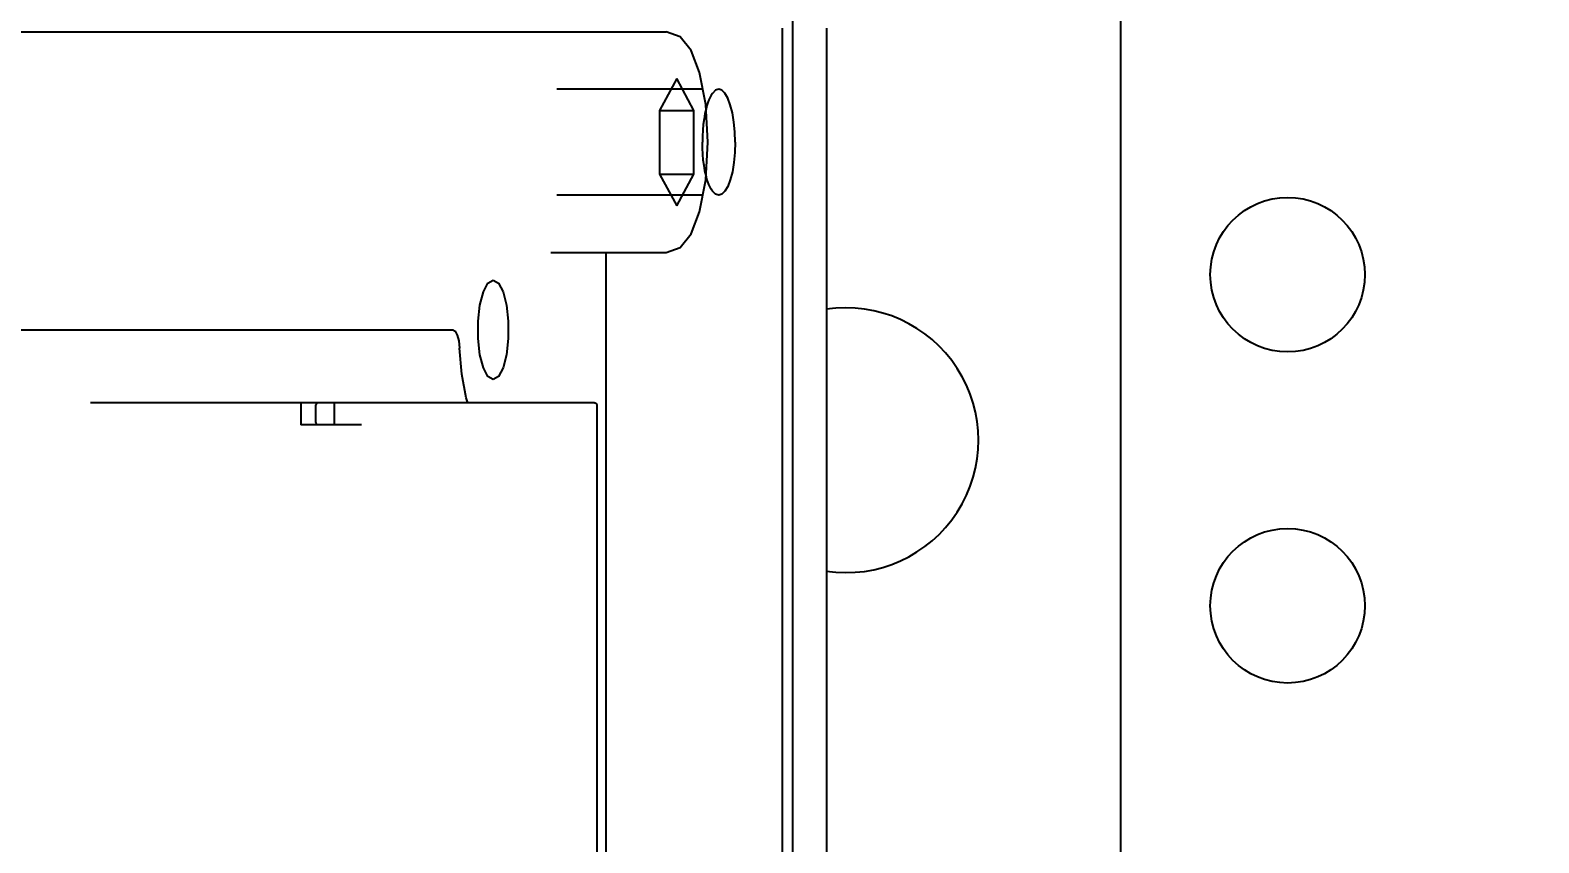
# Model space of a CAD drawing. Header units: millimetres. Extents: x 1084702 to 1166801, y 36632 to 124519.
# Drawn here: x 1098093.2 to 1098161.6, y 59164.8 to 59201.6 of the extents above; entities that cross this region are included whole.
import ezdxf

# ---------------------------------------------------------------- set-up
doc = ezdxf.new("R2010")
doc.units = ezdxf.units.MM
doc.header["$LTSCALE"] = 250
doc.linetypes.add('CENTER', pattern=[3, 2.5, -0.25, 0, -0.25])
doc.layers.get('0').update_dxf_attribs({"color": 255})
doc.styles.add('ROMANS', font='ROMANS.shx', dxfattribs={"height": 100})

# ---------------------------------------------------------------- blocks, each defined once
blk = doc.blocks.new('PK65002M m platform_top')
at = {"linetype": 'Continuous'}
for p, q in [((-9978.811, 2170.007), (-9978.811, 2226.941)), ((-9977.291, 2226.941), (-9977.291, 2163.322)), ((-9976.817, 2170.007), (-9976.817, 2226.941)), ((-9968.826, 2180.178), (-9968.826, 2226.941)), ((-9968.417, 2187.078), (-9968.417, 2213.278)), ((-9957.77, 2187.978), (-9955.012, 2187.978)), ((-9956.526, 2187.078), (-9956.526, 2187.978)), ((-9955.012, 2186.978), (-9955.012, 2187.978)), ((-9955.698, 2187.878), (-9955.698, 2187.078)), ((-9968.317, 2186.978), (-9956.626, 2186.978)), ((-9956.599, 2186.978), (-9945.501, 2186.978)), ((-9892.319, 2183.678), (-9961.9, 2183.678)), ((-9966.33, 2180.178), (-9971.561, 2180.178)), ((-9972.037, 2178.065), (-9972.809, 2176.622)), ((-9971.264, 2176.622), (-9972.037, 2178.065)), ((-9973.218, 2177.578), (-9966.613, 2177.578)), ((-9971.264, 2176.622), (-9972.809, 2176.622)), ((-9972.809, 2176.622), (-9972.809, 2173.735)), ((-9971.264, 2173.735), (-9971.264, 2176.622)), ((-9971.264, 2173.735), (-9972.809, 2173.735)), ((-9972.809, 2173.735), (-9972.037, 2172.292)), ((-9972.037, 2172.292), (-9971.264, 2173.735)), ((-9973.218, 2172.778), (-9966.613, 2172.778)), ((-9889.581, 2170.178), (-9971.561, 2170.178))]:
    blk.add_line(p, q, dxfattribs=at)
at = {"linetype": 'CENTER'}
blk.add_lwpolyline([(-9992.124, 1356.613), (-9992.124, 4178.531)], dxfattribs=at)
at = {"linetype": 'Continuous'}
for points in [[(-9968.389, 2187.009), (-9968.41, 2187.043), (-9968.417, 2187.078)], [(-9968.317, 2186.978), (-9968.356, 2186.986), (-9968.389, 2187.009)], [(-9962.579, 2186.978), (-9962.509, 2186.751), (-9962.313, 2185.691), (-9962.204, 2184.512)], [(-9963.728, 2181.428), (-9963.966, 2181.564), (-9964.175, 2181.955), (-9964.33, 2182.553), (-9964.412, 2183.288), (-9964.412, 2184.069), (-9964.33, 2184.803), (-9964.175, 2185.402), (-9963.966, 2185.793), (-9963.728, 2185.928)], [(-9963.728, 2185.928), (-9963.49, 2185.793), (-9963.281, 2185.402), (-9963.126, 2184.803), (-9963.043, 2184.069), (-9963.043, 2183.288), (-9963.126, 2182.553), (-9963.281, 2181.955), (-9963.49, 2181.564), (-9963.728, 2181.428)], [(-9961.9, 2183.678), (-9962.006, 2183.739), (-9962.099, 2183.915), (-9962.168, 2184.183), (-9962.204, 2184.512)], [(-9971.561, 2180.178), (-9972.198, 2179.945), (-9972.688, 2179.328), (-9973.075, 2178.326), (-9973.353, 2176.875), (-9973.452, 2175.178)], [(-9974.68, 2175.178), (-9974.666, 2175.645), (-9974.624, 2176.093), (-9974.555, 2176.514), (-9974.463, 2176.876), (-9974.349, 2177.177), (-9974.221, 2177.397), (-9974.083, 2177.533), (-9973.936, 2177.578), (-9973.792, 2177.531), (-9973.651, 2177.391)], [(-9973.651, 2177.391), (-9973.597, 2177.309), (-9973.546, 2177.214), (-9973.495, 2177.1), (-9973.448, 2176.979), (-9973.405, 2176.846), (-9973.363, 2176.693)], [(-9973.363, 2176.693), (-9973.315, 2176.476), (-9973.273, 2176.235), (-9973.241, 2175.988), (-9973.217, 2175.723), (-9973.202, 2175.451), (-9973.197, 2175.178)], [(-9974.68, 2175.178), (-9974.666, 2174.712), (-9974.624, 2174.264), (-9974.555, 2173.843), (-9974.463, 2173.481), (-9974.349, 2173.179), (-9974.221, 2172.96), (-9974.083, 2172.824), (-9973.936, 2172.778), (-9973.792, 2172.826), (-9973.651, 2172.966)], [(-9973.452, 2175.178), (-9973.352, 2173.474), (-9973.074, 2172.024), (-9972.687, 2171.026), (-9972.197, 2170.411), (-9971.561, 2170.178)], [(-9973.363, 2173.666), (-9973.315, 2173.883), (-9973.273, 2174.123), (-9973.24, 2174.37), (-9973.216, 2174.635), (-9973.202, 2174.899), (-9973.197, 2175.178)], [(-9973.651, 2172.966), (-9973.597, 2173.048), (-9973.546, 2173.143), (-9973.495, 2173.257), (-9973.448, 2173.378), (-9973.404, 2173.517), (-9973.363, 2173.666)]]:
    blk.add_lwpolyline(points, dxfattribs=at)
for centre in [(-9999.695, 2196.178), (-9999.695, 2181.178)]:
    blk.add_circle(centre, 3.5, dxfattribs=at)
for centre, radius, start, end in [((-9979.695, 2188.678), 6, 81.51388, 278.48612), ((-9955.798, 2187.878), 0.1, 0, 67.5), ((-9956.626, 2187.078), 0.1, 270, 0), ((-9955.798, 2187.078), 0.1, 270, 0)]:
    blk.add_arc(centre, radius, start, end, dxfattribs=at)
blk = doc.blocks.new('1-deck_B4_1')
at = {"linetype": 'CENTER', "rotation": 180}
blk.add_blockref('PK65002M m platform_top', (70387.468, 26963.109), dxfattribs=at)
at = {"insert": (80021.204, 25083.783), "char_height": 100, "width": 821.25223, "attachment_point": 1, "style": 'ROMANS'}
blk.add_mtext('Locker\\PHydraulic', dxfattribs=at)

msp = doc.modelspace()

# ---------------------------------------------------------------- block references
msp.add_blockref('1-deck_B4_1', (1017763.013, 34408.576))

doc.saveas('drawing.dxf')
